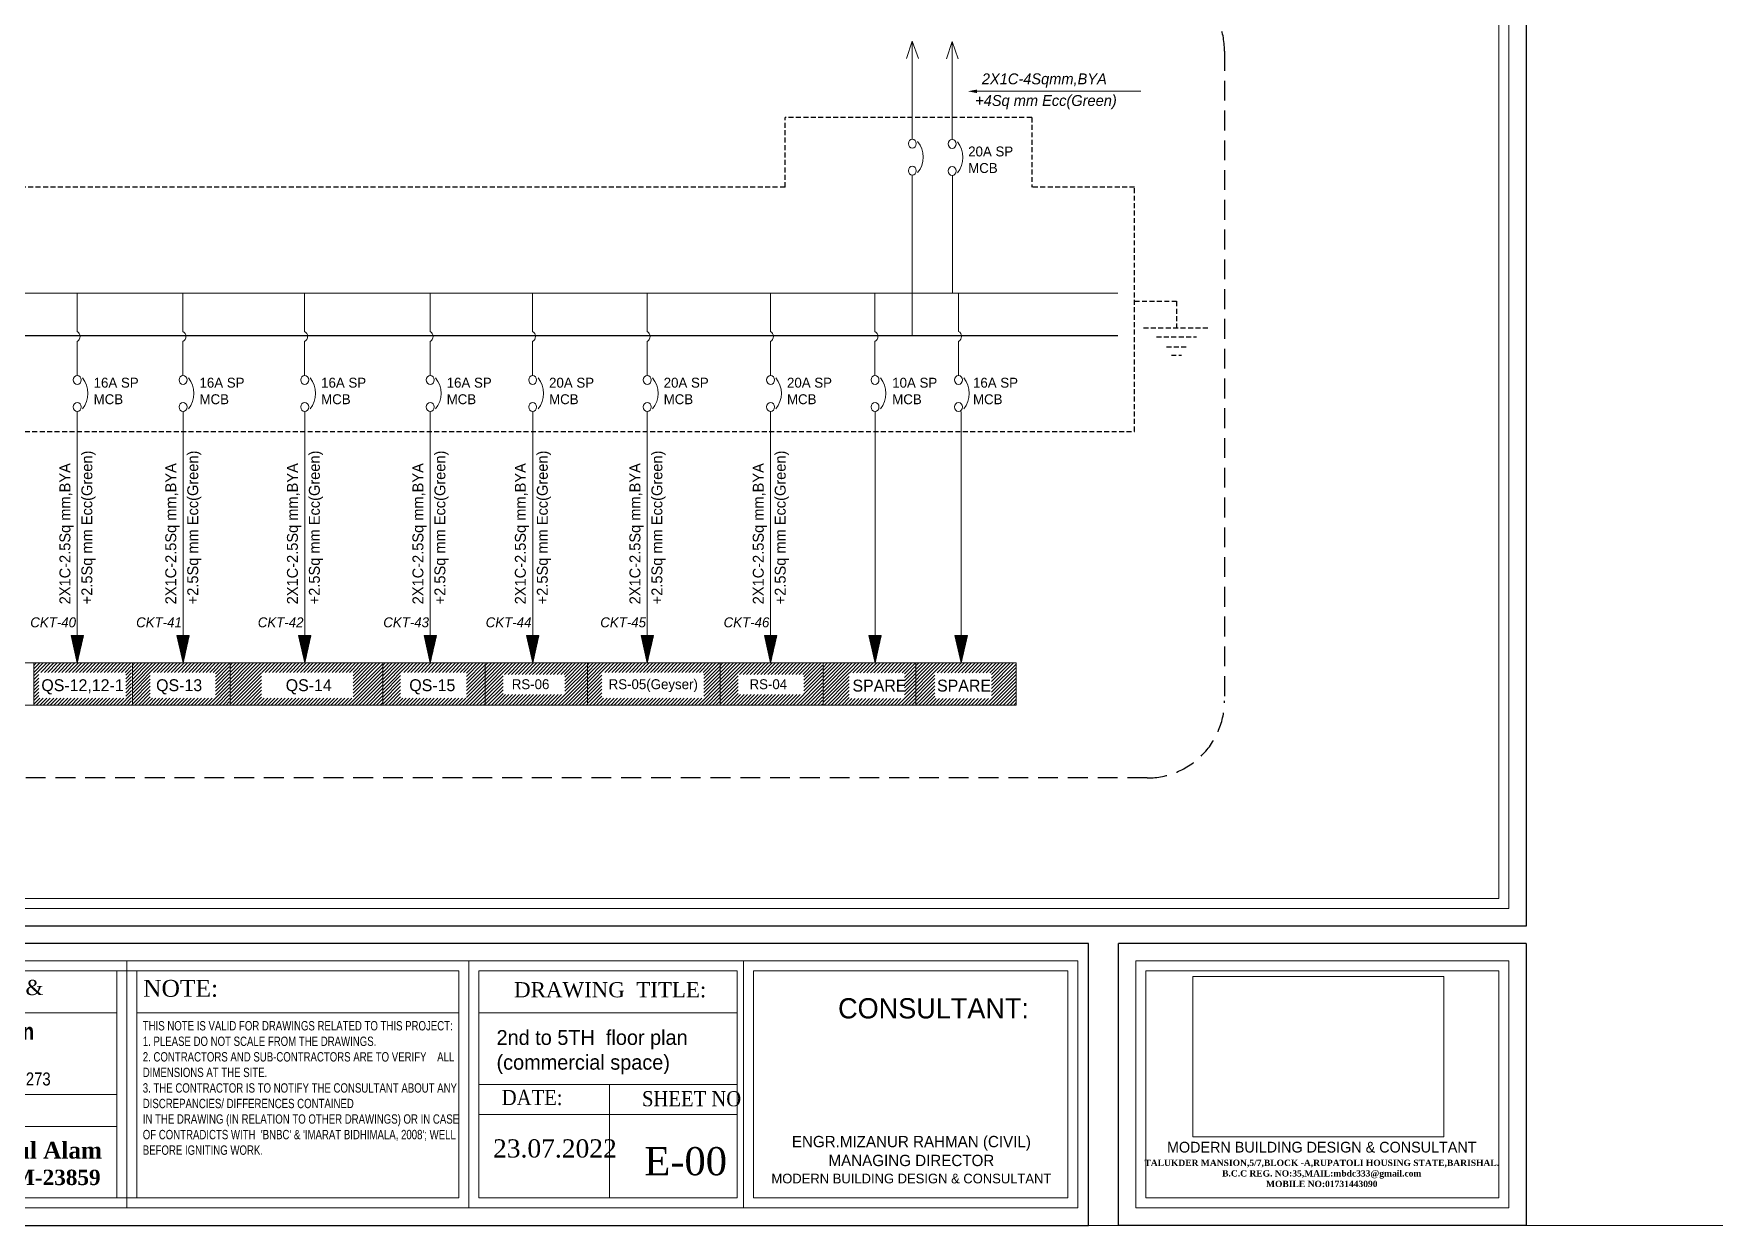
# Model space of a CAD drawing. Header units: inches. Extents: x 109699 to 44449955, y -10987 to 15824140.
# Drawn here: x 216367 to 217213, y -4569 to -3968 of the extents above; entities that cross this region are included whole.
import ezdxf

# ---------------------------------------------------------------- set-up
doc = ezdxf.new("R2010")
doc.units = ezdxf.units.IN
doc.header["$LTSCALE"] = 5
doc.header["$MEASUREMENT"] = 0
doc.linetypes.add('DASHED', pattern=[0.75, 0.5, -0.25])
doc.linetypes.add('DASHED2', pattern=[0.375, 0.25, -0.125])
doc.layers.get('0').update_dxf_attribs({"color": 123})
doc.layers.get('Defpoints').update_dxf_attribs({"lineweight": 5})
for name, color, linetype, lineweight in [('@NORMAL', 7, 'Continuous', 5), ('CKT-TEXT', 6, 'Continuous', 9), ('E-BOX', 20, 'Continuous', 30), ('E-BUSBER-B', 21, 'Continuous', 18), ('E-BUSBER-N', 131, 'Continuous', 18), ('E-CKT-CABLE', 116, 'Continuous', 18), ('E-CKT-TEXT', 135, 'Continuous', 18), ('E-CKT-TEXT-2', 7, 'Continuous', 9), ('E-MCCB', 5, 'Continuous', 13), ('E-QS-Socket-15A', 1, 'Continuous', 9), ('E-RS', 12, 'Continuous', 30), ('leter', 140, 'Continuous', 13), ('Text', 7, 'Continuous', 0), ('WALL-1', 8, 'Continuous', 9)]:
    doc.layers.add(name, color=color, linetype=linetype, lineweight=lineweight)
doc.styles.add('box text', font='arial.ttf')
doc.styles.add('RomanS', font='romans.shx')
doc.styles.get("Standard").update_dxf_attribs({"font": 'times.ttf'})
picture_1 = doc.add_image_def('image1.png', size_in_pixel=(745, 477))
pattern_1 = [(45, (17624.3738, 1251.2949), (-0.8838834765, 0.8838834765), [])]

# ---------------------------------------------------------------- blocks, each defined once
blk = doc.blocks.new('zxczxczxcz')
at = {"layer": '@NORMAL'}
for points in [[(177327.5, -15450.1), (175295.2, -15450.1), (175295.2, -14276.8), (177327.5, -14276.8)], [(177319.9, -15442.5), (175302.8, -15442.5), (175302.8, -14284.5), (177319.9, -14284.5)]]:
    blk.add_lwpolyline(points, close=True, dxfattribs=at)
at = {"layer": 'Text', "lineweight": 30}
for p, q in [((177028.8, -15692.6), (177028.8, -15476.8)), ((177340.9, -15476.8), (177028.8, -15476.8)), ((177340.9, -15476.8), (177340.9, -15692.6)), ((177340.9, -15692.6), (177028.8, -15692.6))]:
    blk.add_line(p, q, dxfattribs=at)
at = {"layer": 'Text'}
for p, q in [((177340.9, -15692.6), (177340.9, -15476.8)), ((177340.9, -15692.6), (177340.9, -15476.8)), ((176270.1, -15490.2), (176270.1, -15679.2)), ((176531.8, -15490.2), (176531.8, -15679.2)), ((176742, -15490.2), (176997.7, -15490.2)), ((176742, -15679.2), (176742, -15490.2)), ((176997.7, -15490.2), (176997.7, -15679.2)), ((177042.2, -15490.2), (177327.5, -15490.2)), ((177042.2, -15679.2), (177042.2, -15490.2)), ((177327.5, -15490.2), (177327.5, -15679.2)), ((176262.5, -15497.8), (176262.5, -15671.6)), ((176277.8, -15497.8), (176277.8, -15671.6)), ((176524.2, -15497.8), (176524.2, -15671.6)), ((176539.5, -15497.8), (176539.5, -15671.6)), ((176749.6, -15497.8), (176990.1, -15497.8)), ((176749.6, -15671.6), (176749.6, -15497.8)), ((176990.1, -15497.8), (176990.1, -15671.6)), ((177049.8, -15497.8), (177319.9, -15497.8)), ((177049.8, -15671.6), (177049.8, -15497.8)), ((177319.9, -15497.8), (177319.9, -15671.6)), ((176016.1, -15529.9), (176262.5, -15529.9)), ((176277.8, -15529.9), (176524.2, -15529.9)), ((176539.5, -15529.9), (176737.2, -15529.9)), ((176539.5, -15584.7), (176737.2, -15584.7)), ((176639.5, -15584.7), (176639.5, -15671.6)), ((176016.1, -15592.4), (176262.5, -15592.4)), ((176539.5, -15607.6), (176737.2, -15607.6)), ((176016.1, -15616.8), (176262.5, -15616.8)), ((176990.1, -15671.6), (176749.6, -15671.6)), ((177319.9, -15671.6), (177049.8, -15671.6)), ((176997.7, -15679.2), (176742, -15679.2)), ((177327.5, -15679.2), (177042.2, -15679.2))]:
    blk.add_line(p, q, dxfattribs=at)
at = {"layer": 'Text', "lineweight": 30}
blk.add_lwpolyline([(177005.9, -15476.8), (175281.8, -15476.8), (175281.8, -15692.6), (177005.9, -15692.6)], close=True, dxfattribs=at)
at = {"layer": 'Text'}
blk.add_lwpolyline([(176997.7, -15490.2), (175295.2, -15490.2), (175295.2, -15679.2), (176997.7, -15679.2)], close=True, dxfattribs=at)
for points in [[(176524.2, -15497.8), (176016.1, -15497.8)], [(176539.5, -15671.6), (176737.2, -15671.6), (176737.2, -15497.8), (176539.5, -15497.8)], [(176016.1, -15671.6), (176524.2, -15671.6)]]:
    blk.add_lwpolyline(points, dxfattribs=at)
at = {"layer": 'WALL-1', "lineweight": 30}
blk.add_line((177340.9, -14263.5), (177340.9, -15463.5), dxfattribs=at)
blk.add_lwpolyline([(177340.9, -15463.5), (175281.8, -15463.5), (175281.8, -14263.5), (177340.9, -14263.5)], close=True, dxfattribs=at)
at = {"layer": 'leter', "insert": (177184.4, -15628.6), "char_height": 3.9766, "width": 400.68, "attachment_point": 2}
blk.add_mtext('{\\fFranklin Gothic Medium|b0|i0|c0|p34;\\H2.066x;\\C5;MODERN BUILDING DESIGN & CONSULTANT\\H1.2x; \\C256; \\P\\fTimes New Roman|b1|i0|c0|p18;\\H0.4899x;\\C7;TALUKDER MANSION,5/7,BLOCK -A,RUPATOLI HOUSING STATE,BARISHAL.\\PB.C.C REG. NO:35,MAIL:mbdc333@gmail.com\\PMOBILE NO:01731443090\\P\\fFranklin Gothic Medium|b0|i0|c0|p34;\\H0.8231x;\\C256;                             }', dxfattribs=at)
at = {"layer": 'Text'}
for s, insert, char_height, width, attachment_point in [("{\\C1;ARCHITECT'S NAME & SIGNATURE:}", (176020.9, -15504.7, 29.8), 11.609, 235.441, 1), ('{\\C1;NOTE:}', (176282.6, -15504.7, 29.8), 12.899, 235.441, 1), ('{\\C1;DRAWING  TITLE:}', (176566.4, -15506.4, -14.9), 11.609, 235.441, 1), ('{\\fFranklin Gothic Medium|b0|i0|c0|p34;\\C1;CONSULTANT:}', (176814.3, -15518.7, 279.5), 15.479, 414.227, 1), ('{\\fArial Narrow|b1|i0|c0|p34;Md. Amirul Arifin\\P\\fArial Narrow|b0|i0|c0|p34;\\H0.7794x;Architect\\PIAB & Rajuk Reg. No: A-273\\fCentury Gothic|b0|i0|c0|p34;\\L\\P\\H1.283x;\\l \\P\\fFranklin Gothic Medium|b0|i0|c0|p34; \\fFranklin Gothic Book|b0|i0|c0|p34;\\H0.6173x;  \\fFranklin Gothic Medium|b0|i0|c0|p34;\\H1.62x; \\fFranklin Gothic Book|b0|i0|c0|p34;\\H0.6173x; \\fFranklin Gothic Medium|b0|i0|c0|p34;\\H1.62x;                                                                                       }', (176140.3, -15537.7), 12.7553, 248.971, 2), ('\\pi-34.83833,l34.83833,t34.83833;{\\W0.9;\\C1;DATE:}', (176557, -15588.9, -14.9), 11.609, 235.441, 1), ('\\pi-34.83833,l34.83833,t34.83833;{\\W0.9;\\C1;SHEET NO}', (176664.3, -15589.8, -14.9), 11.609, 235.441, 1), ('{\\fFranklin Gothic Medium|b0|i0|c0|p34;\\C0;ENGR.MIZANUR RAHMAN (CIVIL)\\PMANAGING DIRECTOR\\P\\H0.8571x;MODERN BUILDING DESIGN & CONSULTANT}', (176870.4, -15624.1, -11.9), 8.668, 331.382, 2), ('{\\fTimes New Roman|b1|i0|c0|p18; Engr. S.M. Towhidul Alam\\P\\fTimes New Roman|b0|i0|c0|p18; \\H0.9205x;B.Sc. Engr. (CIVIL); \\fTimes New Roman|b1|i0|c0|p18;M-23859}', (176136.8, -15628.7, -14.9), 12.7553, 248.971, 2), ('\\pi-191.13542,l191.13542,t191.13542;23.07.2022', (176550.3, -15626.7, -14.9), 13.931, 375.033, 1)]:
    blk.add_mtext(s, dxfattribs=dict(at, insert=insert, char_height=char_height, width=width, attachment_point=attachment_point))
at = {"layer": 'Text', "insert": (176282.3, -15536.2, -14.9), "char_height": 7.1387, "width": 248.98, "attachment_point": 1, "style": 'box text'}
blk.add_mtext("{\\fArial Narrow|b0|i0|c0|p34;\\W0.9;THIS NOTE IS VALID FOR DRAWINGS RELATED TO THIS PROJECT:\\P1. PLEASE DO NOT SCALE FROM THE DRAWINGS.\\P2. CONTRACTORS AND SUB-CONTRACTORS ARE TO VERIFY    ALL DIMENSIONS AT THE SITE.\\P3. THE CONTRACTOR IS TO NOTIFY THE CONSULTANT ABOUT ANY DISCREPANCIES/ DIFFERENCES CONTAINED\\PIN THE DRAWING (IN RELATION TO OTHER DRAWINGS) OR IN CASE OF CONTRADICTS WITH  'BNBC' & 'IMARAT BIDHIMALA, 2008'; WELL BEFORE IGNITING WORK.}", dxfattribs=at)
at = {"layer": '@NORMAL', "color": 0}
image = blk.add_image(picture_1, insert=(177085.8, -15624.9), size_in_units=(191.9, 122.8), rotation=0, dxfattribs=dict(at, brightness=35, contrast=59))
image.dxf.flags = 7
blk = doc.blocks.new('E-CKT TEXT')
for p, q in [((648438.87, 22105.08), (648437.12, 22112.85)), ((648437.12, 22112.85), (648440.62, 22112.85)), ((648437.16, 22112.65), (648437.36, 22112.85)), ((648437.21, 22112.43), (648437.63, 22112.85)), ((648437.26, 22112.21), (648437.89, 22112.85)), ((648437.31, 22112), (648438.16, 22112.85)), ((648437.36, 22111.78), (648438.43, 22112.85)), ((648437.41, 22111.56), (648438.69, 22112.85)), ((648437.46, 22111.35), (648438.96, 22112.85)), ((648437.51, 22111.13), (648439.22, 22112.85)), ((648437.55, 22110.92), (648439.49, 22112.85)), ((648437.6, 22110.7), (648439.75, 22112.85)), ((648437.65, 22110.48), (648440.02, 22112.85)), ((648437.7, 22110.27), (648440.28, 22112.85)), ((648437.75, 22110.05), (648440.55, 22112.85)), ((648437.8, 22109.83), (648440.57, 22112.6)), ((648437.85, 22109.62), (648440.49, 22112.26)), ((648437.9, 22109.4), (648440.41, 22111.92)), ((648437.94, 22109.18), (648440.34, 22111.58)), ((648437.99, 22108.97), (648440.26, 22111.23)), ((648438.04, 22108.75), (648440.18, 22110.89)), ((648438.09, 22108.54), (648440.11, 22110.55)), ((648438.14, 22108.32), (648440.03, 22110.21)), ((648438.19, 22108.1), (648439.95, 22109.86)), ((648438.87, 22105.08), (648440.62, 22112.85)), ((648438.24, 22107.89), (648439.87, 22109.52)), ((648438.29, 22107.67), (648439.8, 22109.18)), ((648438.34, 22107.45), (648439.72, 22108.84)), ((648438.38, 22107.24), (648439.64, 22108.49)), ((648438.43, 22107.02), (648439.56, 22108.15)), ((648438.48, 22106.8), (648439.49, 22107.81)), ((648438.53, 22106.59), (648439.41, 22107.47)), ((648438.58, 22106.37), (648439.33, 22107.13)), ((648438.63, 22106.16), (648439.26, 22106.78)), ((648438.68, 22105.94), (648439.18, 22106.44)), ((648438.73, 22105.72), (648439.1, 22106.1)), ((648438.77, 22105.51), (648439.02, 22105.76)), ((648438.82, 22105.29), (648438.95, 22105.41))]:
    blk.add_line(p, q)
blk = doc.blocks.new('A$C7DE01C66')
at = {"layer": 'E-CKT-CABLE'}
for p, q in [((0, 25.02), (0, 13.35)), ((0, 10.31), (0, 0))]:
    blk.add_line(p, q, dxfattribs=at)
blk.add_arc((-0.81, 11.83), 1.72, 298.1075, 61.8925, dxfattribs=at)

msp = doc.modelspace()

# ---------------------------------------------------------------- hatches: boundary and pattern name
at = {"layer": 'E-CKT-TEXT-2'}
h = msp.add_hatch(dxfattribs=at)
h.set_pattern_fill('ANSI31', color=256, scale=10)
h.set_pattern_definition([(45, (14670.4576, -16779.616), (-0.8838834765, 0.8838834765), [])])
h.paths.add_polyline_path([(216861.44, -4285.42), (216833.75, -4285.42), (216833.75, -4285.42), (216833.75, -4285.42), (216810.91, -4285.42), (216810.91, -4306.61), (216861.44, -4306.61)])
h.paths.add_polyline_path([(216810.91, -4285.42), (216790.37, -4285.42), (216790.37, -4285.42), (216790.37, -4285.42), (216764.24, -4285.42), (216764.24, -4306.61), (216810.91, -4306.61)])
h.paths.add_polyline_path([(216820.47, -4303.31), (216849.04, -4303.31), (216849.04, -4290.36), (216820.47, -4290.36)], flags=16)
h.paths.add_polyline_path([(216777.38, -4303.31), (216805.21, -4303.31), (216805.21, -4290.36), (216777.38, -4290.36)], flags=16)
at = {"layer": 'E-QS-Socket-15A'}
h = msp.add_hatch(dxfattribs=at)
h.set_pattern_fill('ANSI31', color=1, scale=10)
h.set_pattern_definition([(45, (19601.1018, 1236.959), (-0.8838834765, 0.8838834765), [])])
h.paths.add_polyline_path([(216415.85, -4285.42), (216390.01, -4285.42), (216390.01, -4285.42), (216390.01, -4285.42), (216366.58, -4285.42), (216366.58, -4306.61), (216415.85, -4306.61)])
h.paths.add_polyline_path([(216369.07, -4303.11), (216412.95, -4303.11), (216412.95, -4290.15), (216369.07, -4290.15)], flags=16)
h = msp.add_hatch(dxfattribs=at)
h.set_pattern_fill('ANSI31', color=1, scale=10)
h.set_pattern_definition([(45, (19650.8118, 1236.959), (-0.8838834765, 0.8838834765), [])])
h.paths.add_polyline_path([(216465.23, -4285.42), (216439.72, -4285.42), (216439.72, -4285.42), (216439.72, -4285.42), (216416.29, -4285.42), (216416.29, -4306.61), (216465.23, -4306.61)])
h.paths.add_polyline_path([(216425.3, -4303.11), (216458.11, -4303.11), (216458.11, -4290.15), (216425.3, -4290.15)], flags=16)
h = msp.add_hatch(dxfattribs=at)
h.set_pattern_fill('ANSI31', color=1, scale=10)
h.set_pattern_definition([(45, (19700.0232, 1236.959), (-0.8838834765, 0.8838834765), [])])
h.paths.add_polyline_path([(216542.37, -4285.42), (216488.93, -4285.42), (216488.93, -4285.42), (216488.93, -4285.42), (216465.5, -4285.42), (216465.5, -4306.61), (216542.37, -4306.61)])
h.paths.add_polyline_path([(216481.27, -4303.11), (216527.53, -4303.11), (216527.53, -4290.15), (216481.27, -4290.15)], flags=16)
h = msp.add_hatch(dxfattribs=at)
h.set_pattern_fill('ANSI31', color=1, scale=10)
h.set_pattern_definition([(45, (19776.8895, 1236.959), (-0.8838834765, 0.8838834765), [])])
h.paths.add_polyline_path([(216593.9, -4285.42), (216565.8, -4285.42), (216565.8, -4285.42), (216565.8, -4285.42), (216542.37, -4285.42), (216542.37, -4306.61), (216593.9, -4306.61)])
h.paths.add_polyline_path([(216551.38, -4303.11), (216584.53, -4303.11), (216584.53, -4290.15), (216551.38, -4290.15)], flags=16)
at = {"layer": 'E-RS', "lineweight": 0}
h = msp.add_hatch(dxfattribs=at)
h.set_pattern_fill('ANSI31', color=256, scale=10)
h.set_pattern_definition(pattern_1)
h.paths.add_polyline_path([(216645.48, -4285.42), (216617.39, -4285.42), (216617.39, -4285.42), (216617.39, -4285.42), (216593.96, -4285.42), (216593.96, -4306.61), (216645.48, -4306.61)])
h.paths.add_polyline_path([(216602.96, -4301.29), (216634.13, -4301.29), (216634.13, -4291.15), (216602.96, -4291.15)], flags=16)
h = msp.add_hatch(dxfattribs=at)
h.set_pattern_fill('ANSI31', color=256, scale=10)
h.set_pattern_definition(pattern_1)
h.paths.add_polyline_path([(216712.2, -4285.42), (216668.97, -4285.42), (216668.97, -4285.42), (216668.97, -4285.42), (216645.54, -4285.42), (216645.54, -4306.61), (216712.2, -4306.61)])
h.paths.add_polyline_path([(216652.79, -4303.11), (216704.1, -4303.11), (216704.1, -4290.15), (216652.79, -4290.15)], flags=16)
h = msp.add_hatch(dxfattribs=at)
h.set_pattern_fill('ANSI31', color=256, scale=10)
h.set_pattern_definition(pattern_1)
h.paths.add_polyline_path([(216763.93, -4285.42), (216735.83, -4285.42), (216735.83, -4285.42), (216735.83, -4285.42), (216712.4, -4285.42), (216712.4, -4306.61), (216763.93, -4306.61)])
h.paths.add_polyline_path([(216721.41, -4301.29), (216754.56, -4301.29), (216754.56, -4291.15), (216721.41, -4291.15)], flags=16)

# ---------------------------------------------------------------- linework, layer by layer
at = {"linetype": 'DASHED2', "lineweight": 25, "ltscale": 8}
msp.add_lwpolyline([(215995.47, -3938.19), (216927.53, -3938.19, -0.414214), (216966.41, -3977.07), (216966.41, -4304.46, -0.414214), (216927.53, -4343.34), (215995.47, -4343.34, -0.414214), (215956.59, -4304.46), (215956.59, -3977.07, -0.414214)], format="xyb", close=True, dxfattribs=at)
at = {"layer": 'CKT-TEXT', "extrusion": (0, 0, -1)}
for centre in [(216384.01, -4149.6), (216437.34, -4149.6), (216498.61, -4149.6), (216561.85, -4149.6), (216613.43, -4149.6), (216671.16, -4149.6), (216733.28, -4149.6), (216785.89, -4149.6), (216827.94, -4149.6)]:
    msp.add_ellipse(centre, major_axis=(0, 11.32), ratio=0.8736, start_param=0.810857, end_param=2.330736, dxfattribs=at)
at = {"layer": 'Defpoints', "ltscale": 0.5}
msp.add_ray((184484.87, -4568.82), (1, 0), dxfattribs=at)
at = {"layer": 'E-BOX', "linetype": 'DASHED'}
for p, q in [((216869.3, -4010.54), (216745.03, -4010.54)), ((216745.03, -4045.69), (216745.03, -4010.54)), ((216745.03, -4045.69), (216745.03, -4010.54)), ((216869.3, -4010.54), (216869.3, -4045.69)), ((216745.03, -4045.69), (216013.33, -4045.69)), ((216745.03, -4045.69), (216013.33, -4045.69)), ((216921.1, -4045.69), (216869.3, -4045.69)), ((216921.1, -4168.71), (216921.1, -4045.69)), ((216921.1, -4103.18), (216942.21, -4103.18)), ((216942.21, -4103.18), (216942.21, -4116.6)), ((216925.57, -4116.6), (216958.84, -4116.6)), ((216932.12, -4121.1), (216952.3, -4121.1)), ((216937.16, -4126.04), (216947.25, -4126.04)), ((216939.64, -4130.31), (216944.68, -4130.31)), ((216013.33, -4168.71), (216921.1, -4168.71))]:
    msp.add_line(p, q, dxfattribs=at)
at = {"layer": 'E-BUSBER-B', "color": 1}
msp.add_line((216034.9, -4099), (216912.64, -4099), dxfattribs=at)
at = {"layer": 'E-BUSBER-N', "lineweight": 25}
msp.add_line((216034.9, -4120.35), (216912.64, -4120.35), dxfattribs=at)
at = {"layer": 'E-CKT-CABLE'}
for p, q in [((216809.15, -3972.15), (216806.21, -3980.89)), ((216809.15, -3972.15), (216812.22, -3980.89)), ((216809.15, -4021.43), (216809.15, -3972.15)), ((216829.24, -3972.28), (216826.31, -3981.01)), ((216829.24, -3972.28), (216832.31, -3981.01)), ((216829.24, -4021.56), (216829.24, -3972.28)), ((216841.73, -3997.36), (216924.29, -3997.36)), ((216809.15, -4120.35), (216809.15, -4039.64)), ((216829.47, -4099.11), (216829.47, -4039.75)), ((216388.49, -4158.7), (216388.49, -4285.42)), ((216441.81, -4158.7), (216441.81, -4285.42)), ((216503.08, -4158.7), (216503.08, -4285.42)), ((216566.32, -4158.7), (216566.32, -4285.42)), ((216617.91, -4158.7), (216617.91, -4285.42)), ((216675.63, -4158.7), (216675.63, -4285.42)), ((216737.76, -4158.7), (216737.76, -4285.42)), ((216790.37, -4158.7), (216790.37, -4285.42)), ((216833.75, -4158.7), (216833.75, -4285.42)), ((216810.91, -4285.42), (216810.91, -4306.61)), ((216861.43, -4285.42), (216861.43, -4306.61))]:
    msp.add_line(p, q, dxfattribs=at)
msp.add_lwpolyline([(216018.96, -4285.42), (216861.43, -4285.42), (216861.43, -4306.61), (216018.96, -4306.61)], close=True, dxfattribs=at)
msp.add_solid([(216841.73, -3998.25), (216841.73, -3996.48), (216837.09, -3997.36)], dxfattribs=at)
at = {"layer": 'E-MCCB', "extrusion": (0, 0, -1)}
for centre in [(216809.15, -4023.71), (216829.24, -4023.84), (216809.15, -4037.36), (216829.24, -4037.49)]:
    msp.add_ellipse(centre, major_axis=(0, 2.28), ratio=0.8736, dxfattribs=at)
for centre, major_axis, start_param, end_param in [((216804.67, -4030.53), (0, 11.32), 0.810857, 2.330736), ((216824.77, -4030.66), (0, 11.32), 0.810857, 2.330736), ((216388.49, -4142.77), (0, 2.28), 1.57079632679372, 7.853981633973307), ((216441.81, -4142.77), (0, 2.28), 1.57079632679372, 7.853981633973307), ((216503.08, -4142.77), (0, 2.28), 1.57079632679372, 7.853981633973307), ((216566.32, -4142.77), (0, 2.28), 1.57079632679372, 7.853981633973307), ((216617.91, -4142.77), (0, 2.28), 1.57079632679372, 7.853981633973307), ((216675.63, -4142.77), (0, 2.28), 1.57079632679372, 7.853981633973307), ((216737.76, -4142.77), (0, 2.28), 1.57079632679372, 7.853981633973307), ((216790.37, -4142.77), (0, 2.28), 1.570796326787449, 7.853981633967035), ((216832.41, -4142.77), (0, 2.28), 1.570796326787449, 7.853981633967035), ((216388.49, -4156.42), (0, 2.28), 1.570796326795389, 7.853981633974975), ((216441.81, -4156.42), (0, 2.28), 1.570796326795389, 7.853981633974975), ((216503.08, -4156.42), (0, 2.28), 1.570796326795389, 7.853981633974975), ((216566.32, -4156.42), (0, 2.28), 1.570796326795389, 7.853981633974975), ((216617.91, -4156.42), (0, 2.28), 1.570796326795389, 7.853981633974975), ((216675.63, -4156.42), (0, 2.28), 1.570796326795389, 7.853981633974975), ((216737.76, -4156.42), (0, 2.28), 1.570796326795389, 7.853981633974975), ((216790.37, -4156.42), (0, 2.28), 1.570796326788042, 7.853981633967629), ((216832.41, -4156.42), (0, 2.28), 1.570796326788042, 7.853981633967629)]:
    msp.add_ellipse(centre, major_axis=major_axis, ratio=0.8736, start_param=start_param, end_param=end_param, dxfattribs=at)
at = {"layer": 'E-QS-Socket-15A', "ltscale": 10}
msp.add_line((216869.3, -4010.54), (216869.3, -4010.54), dxfattribs=at)
at = {"layer": 'E-QS-Socket-15A', "color": 1}
for p, q in [((216366.58, -4285.42), (216366.58, -4306.61)), ((216416.29, -4285.42), (216416.29, -4306.61)), ((216465.5, -4285.42), (216465.5, -4306.61)), ((216542.37, -4285.42), (216542.37, -4306.61)), ((216542.37, -4285.42), (216542.37, -4306.61)), ((216593.96, -4285.42), (216593.96, -4306.61)), ((216593.96, -4285.42), (216593.96, -4306.61)), ((216593.96, -4285.42), (216593.96, -4306.61))]:
    msp.add_line(p, q, dxfattribs=at)
at = {"layer": 'E-QS-Socket-15A', "color": 244}
for p, q in [((216712.4, -4285.42), (216712.4, -4306.61)), ((216764.24, -4285.42), (216764.24, -4306.61))]:
    msp.add_line(p, q, dxfattribs=at)
at = {"layer": 'E-RS', "lineweight": 0}
msp.add_line((216645.54, -4285.42), (216645.54, -4306.61), dxfattribs=at)

# ---------------------------------------------------------------- block references
at = {"layer": 'E-CKT-TEXT-2', "xscale": 1.791404791323321, "yscale": 1.791404791323321, "zscale": 1.791404791323321}
for p in [(-944826.14, -43884.56), (-944782.75, -43884.56)]:
    msp.add_blockref('E-CKT TEXT', p, dxfattribs=at)
at = {"layer": 'E-QS-Socket-15A', "ltscale": 10, "xscale": 1.65870814017606, "yscale": 1.65870814017606, "zscale": 1.65870814017606}
for p in [(216388.41, -4140.52), (216441.74, -4140.52), (216503.01, -4140.52), (216566.25, -4140.52), (216617.83, -4140.52), (216675.56, -4140.52), (216737.68, -4140.52), (216790.33, -4140.5), (216832.41, -4140.49)]:
    msp.add_blockref('A$C7DE01C66', p, dxfattribs=at)
at = {"layer": 'E-QS-Socket-15A', "color": 1, "xscale": 1.791404791323321, "yscale": 1.791404791323321, "zscale": 1.791404791323321}
for p in [(-945228.01, -43884.56), (-945174.69, -43884.56), (-945113.42, -43884.56), (-945050.18, -43884.56), (-944998.59, -43884.56), (-944940.87, -43884.56), (-944878.74, -43884.56)]:
    msp.add_blockref('E-CKT TEXT', p, dxfattribs=at)
at = {"layer": 'WALL-1', "linetype": 'Continuous', "xscale": 0.6583637491200001, "yscale": 0.6583637491200001, "zscale": 0.6583637491200001}
msp.add_blockref('zxczxczxcz', (100363.62, 5762.61), dxfattribs=at)

# ---------------------------------------------------------------- texts
at = {"layer": 'CKT-TEXT', "attachment_point": 1, "style": 'RomanS'}
for s, insert, char_height, width in [('{\\fCentury Gothic|b0|i1|c0|p34;2X1C-4Sqmm,BYA}', (216844.18, -3988.34), 5.5, 92.1714), ('{\\fCentury Gothic|b0|i1|c0|p34;+4Sq mm Ecc(Green)}', (216840.81, -3999.25), 5.5, 92.1714), ('{\\fCentury Gothic|b0|i0|c0|p34;20A SP\\PMCB}', (216837.29, -4025.17), 5, 29.9821), ('{\\fCentury Gothic|b0|i0|c0|p34;16A SP\\PMCB}', (216396.75, -4141.68), 5, 29.9821), ('{\\fCentury Gothic|b0|i0|c0|p34;16A SP\\PMCB}', (216450.07, -4141.68), 5, 29.9821), ('{\\fCentury Gothic|b0|i0|c0|p34;16A SP\\PMCB}', (216511.35, -4141.68), 5, 29.9821), ('{\\fCentury Gothic|b0|i0|c0|p34;16A SP\\PMCB}', (216574.59, -4141.68), 5, 29.9821), ('{\\fCentury Gothic|b0|i0|c0|p34;20A SP\\PMCB}', (216626.17, -4141.68), 5, 29.9821), ('{\\fCentury Gothic|b0|i0|c0|p34;20A SP\\PMCB}', (216683.9, -4141.68), 5, 29.9821), ('{\\fCentury Gothic|b0|i0|c0|p34;20A SP\\PMCB}', (216746.02, -4141.68), 5, 29.9821), ('{\\fCentury Gothic|b0|i0|c0|p34;10A SP\\PMCB}', (216799.02, -4141.7), 5, 29.9821), ('{\\fCentury Gothic|b0|i0|c0|p34;16A SP\\PMCB}', (216839.72, -4141.7), 5, 29.9821)]:
    msp.add_mtext(s, dxfattribs=dict(at, insert=insert, char_height=char_height, width=width))
at = {"layer": 'E-CKT-TEXT', "color": 1, "char_height": 5, "width": 24.1526, "attachment_point": 1}
for s, insert in [('{\\fCentury Gothic|b0|i1|c0|p34;\\C256;CKT-40}', (216364.83, -4262.43)), ('{\\fCentury Gothic|b0|i1|c0|p34;\\C256;CKT-41}', (216418.15, -4262.43)), ('{\\fCentury Gothic|b0|i1|c0|p34;\\C256;CKT-42}', (216479.43, -4262.43)), ('{\\fCentury Gothic|b0|i1|c0|p34;\\C256;CKT-43}', (216542.66, -4262.43)), ('{\\fCentury Gothic|b0|i1|c0|p34;\\C256;CKT-44}', (216594.25, -4262.43)), ('{\\fCentury Gothic|b0|i1|c0|p34;\\C256;CKT-45}', (216651.97, -4262.43)), ('{\\fCentury Gothic|b0|i1|c0|p34;\\C256;CKT-46}', (216714.1, -4262.43))]:
    msp.add_mtext(s, dxfattribs=dict(at, insert=insert))
at = {"layer": 'E-CKT-TEXT-2', "color": 7, "char_height": 5.5, "width": 121.8928, "attachment_point": 1, "rotation": 90, "style": 'RomanS'}
for s, insert in [('{\\fCentury Gothic|b0|i0|c0|p34;\\C256;+2.5Sq mm Ecc(Green) }', (216390.59, -4255.86)), ('{\\fCentury Gothic|b0|i0|c0|p34;\\C256;+2.5Sq mm Ecc(Green) }', (216443.92, -4255.86)), ('{\\fCentury Gothic|b0|i0|c0|p34;\\C256;+2.5Sq mm Ecc(Green) }', (216505.19, -4255.86)), ('{\\fCentury Gothic|b0|i0|c0|p34;\\C256;+2.5Sq mm Ecc(Green) }', (216568.43, -4255.86)), ('{\\fCentury Gothic|b0|i0|c0|p34;\\C256;+2.5Sq mm Ecc(Green) }', (216620.01, -4255.86)), ('{\\fCentury Gothic|b0|i0|c0|p34;\\C256;+2.5Sq mm Ecc(Green) }', (216677.74, -4255.86)), ('{\\fCentury Gothic|b0|i0|c0|p34;\\C256;+2.5Sq mm Ecc(Green) }', (216739.86, -4255.86)), ('{\\fCentury Gothic|b0|i0|c0|p34;\\C256;2X1C-2.5Sq mm,BYA}', (216379.53, -4255.86)), ('{\\fCentury Gothic|b0|i0|c0|p34;\\C256;2X1C-2.5Sq mm,BYA}', (216432.85, -4255.86)), ('{\\fCentury Gothic|b0|i0|c0|p34;\\C256;2X1C-2.5Sq mm,BYA}', (216494.13, -4255.86)), ('{\\fCentury Gothic|b0|i0|c0|p34;\\C256;2X1C-2.5Sq mm,BYA}', (216557.36, -4255.86)), ('{\\fCentury Gothic|b0|i0|c0|p34;\\C256;2X1C-2.5Sq mm,BYA}', (216608.95, -4255.86)), ('{\\fCentury Gothic|b0|i0|c0|p34;\\C256;2X1C-2.5Sq mm,BYA}', (216666.67, -4255.86)), ('{\\fCentury Gothic|b0|i0|c0|p34;\\C256;2X1C-2.5Sq mm,BYA}', (216728.8, -4255.86))]:
    msp.add_mtext(s, dxfattribs=dict(at, insert=insert))
at = {"layer": 'E-CKT-TEXT-2', "char_height": 6, "width": 24.0847, "attachment_point": 1}
for insert in [(216778.99, -4293.82), (216821.61, -4293.82)]:
    msp.add_mtext('{\\fCentury Gothic|b0|i0|c0|p34;SPARE}', dxfattribs=dict(at, insert=insert))
at = {"layer": 'E-QS-Socket-15A', "color": 1, "char_height": 6, "width": 67.9723, "attachment_point": 1}
for s, insert in [('{\\fCentury Gothic|b0|i0|c0|p34;\\C256;QS-12,12-1}', (216370.41, -4293.62)), ('{\\fCentury Gothic|b0|i0|c0|p34;\\C256;QS-13}', (216428.23, -4293.62)), ('{\\fCentury Gothic|b0|i0|c0|p34;\\C256;QS-14}', (216493.51, -4293.62)), ('{\\fCentury Gothic|b0|i0|c0|p34;\\C256;QS-15}', (216555.76, -4293.62))]:
    msp.add_mtext(s, dxfattribs=dict(at, insert=insert))
at = {"layer": 'E-RS', "char_height": 5, "width": 24.0847, "attachment_point": 3}
for s, insert in [('{\\fCentury Gothic|b0|i0|c0|p34;RS-06}', (216626.33, -4293.62)), ('{\\fCentury Gothic|b0|i0|c0|p34;RS-04}', (216746.09, -4293.62))]:
    msp.add_mtext(s, dxfattribs=dict(at, insert=insert))
at = {"layer": 'E-RS', "color": 244, "insert": (216644.67, -4293.62), "char_height": 5, "width": 67.9723, "attachment_point": 1}
msp.add_mtext('\\pi11.50487;{\\fCentury Gothic|b0|i0|c0|p34;\\C256;RS-05(Geyser)}', dxfattribs=at)
at = {"layer": 'Text', "attachment_point": 1}
for s, insert, char_height, width in [('{\\fCentury Gothic|b0|i0|c0|p34;2nd to 5TH  floor plan \\P(\\C0;commercial space\\C256;)}', (216599.7, -4470.39, -9.99), 7.4872, 201.5576), ('\\pi-136.27155,l136.27155,t136.27155;E-00', (216674.15, -4529.37, -7.58), 14.1882, 42.52)]:
    msp.add_mtext(s, dxfattribs=dict(at, insert=insert, char_height=char_height, width=width))

doc.saveas('drawing.dxf')
